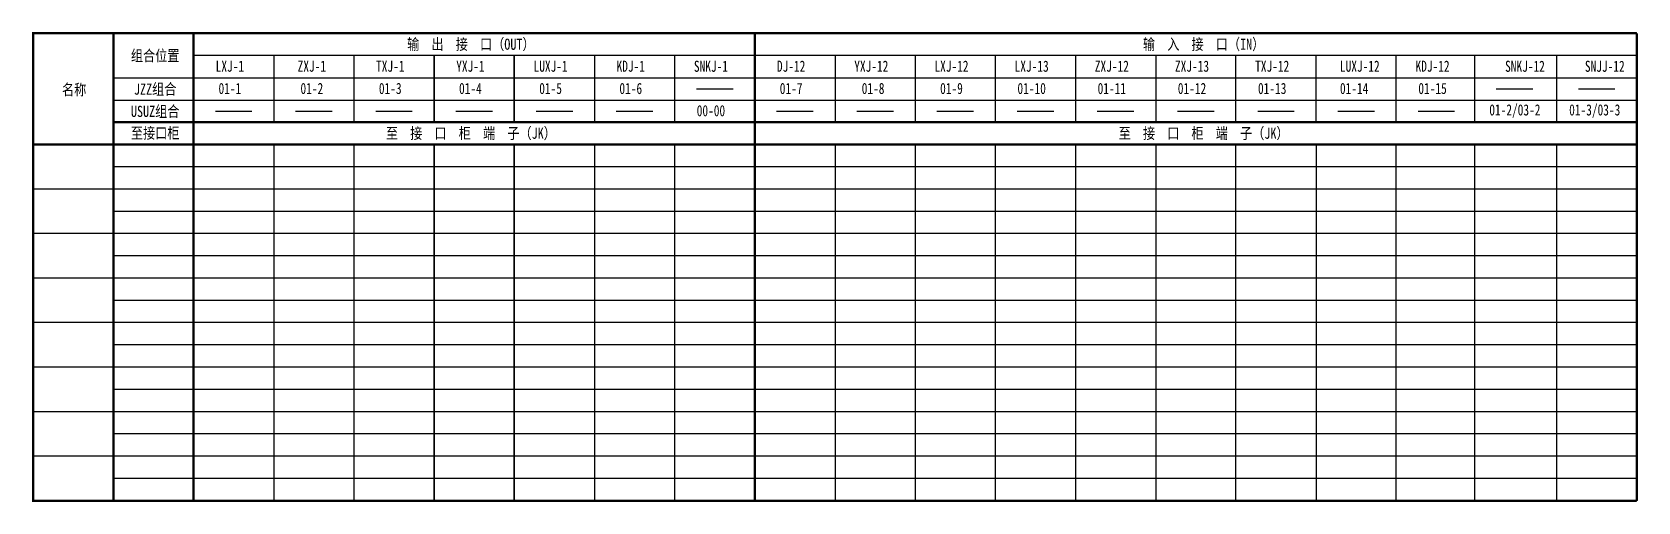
# Model space of a CAD drawing. Header units: inches. Extents: x 0 to 360, y -80 to 25.
import ezdxf
from ezdxf.enums import TextEntityAlignment as Align

# ---------------------------------------------------------------- set-up
doc = ezdxf.new("R2010")
doc.units = ezdxf.units.IN
doc.header["$MEASUREMENT"] = 0
doc.styles.add('CHINESE', font='SimSun.ttf', dxfattribs={"width": 0.9})
doc.styles.add('ITALICC', font='txt', dxfattribs={"width": 0.75})

msp = doc.modelspace()

# ---------------------------------------------------------------- linework, layer by layer
at = {"color": 0}
for p, q in [((360, 25), (0, 25)), ((36, -80), (36, 25)), ((36, -80), (36, 25)), ((36, -80), (36, 25)), ((360, 20), (36, 20)), ((54, 20), (54, 5)), ((72, 20), (72, 5)), ((90, 20), (90, 5)), ((90, 5), (90, 20)), ((108, 20), (108, 5)), ((108, 5), (108, 20)), ((108, 5), (108, 20)), ((126, 20), (126, 5)), ((180, 20), (180, 5)), ((198, 20), (198, 5)), ((216, 5), (216, 20)), ((234, 20), (234, 5)), ((252, 20), (252, 5)), ((270, 5), (270, 20)), ((288, 5), (288, 20)), ((306, 5), (306, 20)), ((342, 20), (342, 5)), ((360, 20), (360, -80)), ((18, 15), (360, 15)), ((148.89, 12.5), (157.11, 12.5)), ((328.47, 12.5), (336.68, 12.5)), ((346.89, 12.5), (355.11, 12.5)), ((18, 10), (360, 10)), ((40.89, 7.5), (49.11, 7.5)), ((58.89, 7.5), (67.11, 7.5)), ((76.89, 7.5), (85.11, 7.5)), ((94.89, 7.5), (103.11, 7.5)), ((112.89, 7.5), (121.11, 7.5)), ((130.89, 7.5), (139.11, 7.5)), ((166.89, 7.5), (175.11, 7.5)), ((184.89, 7.5), (193.11, 7.5)), ((202.89, 7.5), (211.11, 7.5)), ((220.89, 7.5), (229.11, 7.5)), ((238.89, 7.5), (247.11, 7.5)), ((256.89, 7.5), (265.11, 7.5)), ((274.89, 7.5), (283.11, 7.5)), ((292.89, 7.5), (301.11, 7.5)), ((310.89, 7.5), (319.11, 7.5)), ((360, 0), (36, 0)), ((54, 0), (54, -80)), ((72, 0), (72, -80)), ((90, -80), (90, 0)), ((90, 0), (90, -80)), ((108, -80), (108, 0)), ((108, -80), (108, 0)), ((108, 0), (108, -80)), ((126, 0), (126, -80)), ((162, 0), (162, -80)), ((180, 0), (180, -80)), ((198, 0), (198, -80)), ((216, -80), (216, 0)), ((234, 0), (234, -80)), ((252, 0), (252, -80)), ((270, -80), (270, 0)), ((288, 0), (288, -80)), ((306, -80), (306, 0)), ((342, 0), (342, -80)), ((360, -5), (18, -5)), ((360, -5), (18.27, -5)), ((360, -10), (0, -10)), ((360, -15), (18, -15)), ((360, -20), (0, -20)), ((360, -25), (18, -25)), ((360, -30), (0, -30)), ((360, -35), (18, -35)), ((360, -40), (0, -40)), ((360, -45), (18, -45)), ((360, -50), (0, -50)), ((360, -55), (18, -55)), ((360, -60), (0, -60)), ((360, -65), (18, -65)), ((360, -70), (0, -70)), ((360, -75), (18, -75)), ((360, -80), (90, -80))]:
    msp.add_line(p, q, dxfattribs=at)
for points, const_width in [([(360, 25), (0, 25), (0, -80), (360, -80)], 0.5), ([(36, 25), (36, -80)], 0.5), ([(162, 25), (162, -80)], 0.5), ([(360, 25), (360, -80)], 0.5), ([(144, 20), (144, 5)], 0.3), ([(323.58, 20), (323.58, 5)], 0.3), ([(18, 5), (360, 5)], 0.5), ([(360, 0), (0, 0)], 0.5), ([(18.27, 0), (360, 0)], 0.5), ([(144, 0), (144, -80)], 0.3), ([(323.58, 0), (323.58, -80)], 0.3)]:
    msp.add_lwpolyline(points, dxfattribs=dict(at, const_width=const_width))
at = {"const_width": 0.5}
msp.add_lwpolyline([(18, 25), (18, -80)], dxfattribs=at)

# ---------------------------------------------------------------- texts
at = {"color": 0}
for s, style, width, p in [('输  出  接  口（OUT）', 'CHINESE', 0.8, (98.26, 22.58)), ('输  入  接  口（IN）', 'CHINESE', 0.8, (262.76, 22.58)), ('组合位置', 'CHINESE', 0.8, (27.38, 20.02)), ('LXJ-1', 'ITALICC', 0.75, (44.15, 17.58)), ('ZXJ-1', 'ITALICC', 0.75, (62.55, 17.58)), ('TXJ-1', 'ITALICC', 0.75, (80.15, 17.58)), ('YXJ-1', 'ITALICC', 0.75, (98.15, 17.58)), ('LUXJ-1', 'ITALICC', 0.75, (116.15, 17.58)), ('KDJ-1', 'ITALICC', 0.75, (134.15, 17.58)), ('SNKJ-1', 'ITALICC', 0.75, (152.15, 17.58)), ('DJ-12', 'ITALICC', 0.75, (170.15, 17.58)), ('YXJ-12', 'ITALICC', 0.75, (188.15, 17.58)), ('LXJ-12', 'ITALICC', 0.75, (206.15, 17.58)), ('LXJ-13', 'ITALICC', 0.75, (224.15, 17.58)), ('ZXJ-12', 'ITALICC', 0.75, (242.15, 17.58)), ('ZXJ-13', 'ITALICC', 0.75, (260.15, 17.58)), ('TXJ-12', 'ITALICC', 0.75, (278.15, 17.58)), ('LUXJ-12', 'ITALICC', 0.75, (297.82, 17.58)), ('KDJ-12', 'ITALICC', 0.75, (314.15, 17.58)), ('SNKJ-12', 'ITALICC', 0.75, (334.9, 17.58)), ('SNJJ-12', 'ITALICC', 0.75, (352.82, 17.58)), ('名称', 'CHINESE', 0.8, (9.19, 12.37)), ('JZZ组合', 'CHINESE', 0.8, (27.38, 12.5)), ('USUZ组合', 'CHINESE', 0.8, (27.38, 7.5)), ('00-00', 'ITALICC', 0.75, (152.15, 7.58)), ('至接口柜', 'CHINESE', 0.8, (27.38, 2.62)), ('至  接  口  柜  端  子（JK）', 'CHINESE', 0.8, (98.26, 2.58)), ('至  接  口  柜  端  子（JK）', 'CHINESE', 0.8, (262.76, 2.58))]:
    msp.add_text(s, height=2.5, dxfattribs=dict(at, style=style, width=width)).set_placement(p, align=Align.MIDDLE)
at = {"color": 3, "style": 'ITALICC', "width": 0.75}
for s, p in [('01-1', (44.15, 12.58)), ('01-2', (62.55, 12.58)), ('01-3', (80.15, 12.58)), ('01-4', (98.15, 12.58)), ('01-5', (116.15, 12.58)), ('01-6', (134.15, 12.58)), ('01-7', (170.15, 12.58)), ('01-8', (188.55, 12.58)), ('01-9', (206.15, 12.58)), ('01-10', (224.15, 12.58)), ('01-11', (242.15, 12.58)), ('01-12', (260.15, 12.58)), ('01-13', (278.15, 12.58)), ('01-14', (296.55, 12.58)), ('01-15', (314.15, 12.58)), ('01-2/03-2', (332.63, 7.58)), ('01-3/03-3', (350.56, 7.58))]:
    msp.add_text(s, height=2.5, dxfattribs=at).set_placement(p, align=Align.MIDDLE)

doc.saveas('drawing.dxf')
